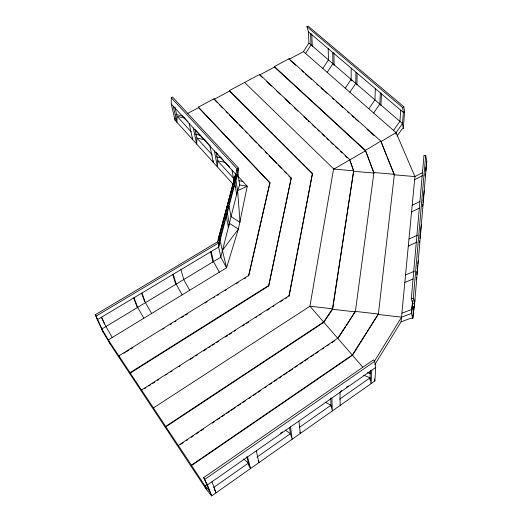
<?xml version="1.0" encoding="UTF-8"?>
<svg xmlns="http://www.w3.org/2000/svg" width="522" height="522" viewBox="0 0 522 522"><rect width="100%" height="100%" fill="white"/><g stroke="black" fill="none" stroke-linecap="round" stroke-linejoin="round"><path stroke-width="0.78" d="M233.112 184.24L175.059 120.171L171.255 104.008L171.275 97.771L172.593 97.079L238.502 168.117L237.986 174.348L239.696 184.977L237.621 190.608L220.826 257.163L226.568 267.786L108.282 339.92L110.364 344.37L206.431 489.486L211.671 495.9L374.874 380.988L375.683 367.468L374.679 361.335L373.393 359.886L203.71 477.623L211.671 495.9L207.469 484.899L203.71 477.623M351.841 80.838L351.136 79.377L351.202 68.167M175.059 120.171L175.079 117.92M355.939 72.186L355.802 83.396L349.864 92.192M356.95 85.04L357.113 73.113M209.172 490.615L205.035 485.891L191.548 465.552L352.441 355.325L378.372 314.022L355.345 311.399L346.595 325.252M192.709 138.102L192.664 139.602L189.173 123.512M375.357 88.675L374.933 99.865L368.786 108.759M350.021 160.913L353.675 171.32L373.928 173.056L365.426 150.323L274.409 66.548L289.018 58.751L380.871 141.136L394.345 174.811L414.931 176.58L422.448 172.665M380.329 92.903L379.833 104.08L373.635 113M380.923 105.685L381.471 93.79M386.365 155.23L380.871 141.136L365.426 150.323L373.928 173.056M369.941 380.036L370.431 370.261M213.244 160.73L213.165 162.231L210.066 146.251M371.775 370.196L371.07 383.663L370.052 377.83L363.697 375.174M395.957 134.147L396.061 132.621L402.501 123.59L403.362 112.452L402.56 107.48L306.962 26.713L308.13 26.1L403.8 106.749L404.589 111.728L403.284 128.321L402.084 129.038L397.059 136.059M400.746 110.233L399.93 121.378L393.516 130.396M236.981 170.466L237.112 168.906L171.275 97.771M413.052 315.242L412.778 318.427L410.905 318.211L401.072 321.839L374.894 364.526M413.189 313.657L413.463 310.486M413.665 308.111L413.802 306.525M355.345 311.399L337.845 338.165L178.341 445.475L178.504 445.86L165.872 426.8L323.699 322.426L332.54 309.278L355.338 311.875L373.948 172.528L394.384 174.283L378.339 314.498L401.562 317.148L411.486 313.428L412.674 303.608L411.336 298.343L423.988 155.282L425.698 155.419L426.761 161.161L414.598 303.824L412.778 318.427L411.486 313.428L412.595 300.685M412.674 303.608L414.598 303.824L413.28 298.558L425.698 155.419M401.072 321.839L414.931 176.58L396.061 132.621L303.471 51.6L289.058 59.293L289.018 58.751M425.136 175.111L425.319 173.558M425.678 170.459L426.043 167.36M426.22 165.813L426.761 161.161M425.143 175.921L425.41 173.598M425.684 171.275L426.494 164.313M423.061 200.618L423.342 198.216M423.623 195.815L424.288 190.21M422.585 206.451L422.872 204.056M423.055 202.464L423.714 196.885M419.969 236.159L420.151 234.593M420.432 232.251L421.365 224.427M419.453 242.423L419.642 240.87M419.923 238.534L420.758 231.533M412.654 302.61L411.832 309.435L401.933 313.18M416.797 272.875L416.993 271.277M417.385 268.08L417.678 265.678M417.868 264.08L418.259 260.876M416.256 279.583L416.543 277.195M416.837 274.813L417.613 268.452M413.117 314.446L414.938 299.785M103.199 332.246L95.239 314.805L217.57 241.856L237.112 168.906L238.502 168.117L220.669 235.513L218.672 247.05L220.826 257.163L101.894 328.964L103.199 332.246L110.364 344.37M228.734 226.698L229.223 223.201L227.279 212.826M229.041 206.105L230.946 216.526L240.029 222.411L237.621 190.608L235.866 180.018L237.986 174.348L236.616 174.739L235.866 180.018L220.023 240.551L226.568 267.786L238.371 229.08L247.239 186.276L237.862 176.071M237.412 192.044L237.621 190.608L247.239 186.276L239.696 184.977M218.744 239.135L219.312 235.37L235.572 174.648L236.616 174.739M153.448 407.923L309.924 306.225L333.571 169.063L353.681 170.792L332.54 309.278L353.681 170.792L349.76 159.641L259.61 74.45L229.419 90.56L312.469 173.421L289.031 295.759L141.579 390.019L141.769 390.443L130.265 373.093L268.673 286.01L291.243 178.015L214.027 98.782L198.419 107.108L269.933 182.628L248.622 275.512L118.905 355.815L119.114 356.258L108.282 339.92L101.894 328.964L97.497 319.608L218.672 247.05L220.669 235.513L219.312 235.37L218.307 240.374L218.914 238.071M312.469 173.421L289.084 296.242L289.031 295.759M268.673 286.01L291.243 178.015M248.883 275.205L269.933 182.628M219.318 236.531L235.572 174.648M220.669 235.513L218.535 243.004L218.672 247.05M234.241 179.875L235.252 177.845M369.406 373.478L370.672 371.416M374.3 361.459L401.562 317.148M378.372 314.022L352.448 354.869L191.398 465.174L191.548 465.552M303.471 51.6L308.926 43.052L308.404 31.829L306.962 26.713M305.579 53.446L311.053 44.885L310.557 33.662M322.798 68.513L328.449 59.854L328.194 48.631M338.289 337.956L345.721 326.589M327.203 72.362L332.899 63.691L332.703 52.468M345.244 88.153L351.136 79.377M222.137 250.723L238.371 229.08L229.223 223.201M213.596 487.515L248.387 463.125L243.676 458.929M256.922 457.142L290.434 433.645L289.619 427.609M299.315 427.42L330.961 405.235L332.318 410.951L331.901 398.032M339.554 399.213L370.052 377.83M375.683 367.468L207.469 484.899L206.327 483.183M206.901 484.592L205.035 485.891L206.431 489.486M280.503 433.227L282.487 431.844M340.292 391.507L341.629 390.573M346.314 387.311L348.318 385.908M204.859 479.346L374.679 361.335M180.527 444.503L183.229 442.682M186.602 440.411L187.953 439.504M191.333 437.227L193.355 435.863M196.057 434.05L198.758 432.229M200.787 430.865L203.489 429.051M212.265 423.146L214.288 421.783M216.989 419.962L219.69 418.148M221.713 416.784L224.414 414.964M226.444 413.6L229.817 411.329M231.168 410.422L235.22 407.695M237.921 405.875L240.622 404.061M242.645 402.697L245.347 400.876M248.726 398.606L250.749 397.242M253.451 395.428L256.152 393.608M258.175 392.244L260.876 390.43M264.928 387.702L266.279 386.795M269.659 384.518L271.681 383.155M274.383 381.341L277.084 379.52M279.107 378.156L281.808 376.342M283.837 374.979L287.211 372.708M288.562 371.794L292.614 369.074M295.315 367.253L297.338 365.889M300.039 364.075L302.74 362.255M304.77 360.891L308.143 358.621M310.844 356.8L313.546 354.986M315.569 353.622L318.27 351.802M322.322 349.081L323.673 348.167M327.053 345.897L329.075 344.533M331.777 342.719L334.478 340.899M165.872 426.8L165.696 426.402L323.679 321.957L332.527 308.802L309.924 306.225L362.816 367.194M144.509 388.694L145.879 387.813M148.62 386.065L150.675 384.747M152.731 383.435L154.786 382.117M157.527 380.368L158.897 379.487M165.748 375.109L167.118 374.235M170.55 372.042L171.921 371.168M178.772 366.783L180.142 365.909M190.419 359.332L193.16 357.583M195.9 355.828L197.27 354.953M203.436 351.012L206.177 349.257M208.917 347.502L210.288 346.628M212.343 345.316L214.398 343.998M216.454 342.686L218.509 341.368M225.36 336.99L227.416 335.672M229.471 334.361L231.527 333.043M234.267 331.294L235.637 330.419M242.489 326.035L244.544 324.723M246.606 323.405L248.661 322.094M255.512 317.709L256.883 316.834M259.623 315.079L260.993 314.205M267.16 310.264L269.9 308.509M272.641 306.753L274.011 305.879M280.177 301.938L282.917 300.183M285.658 298.427L287.028 297.553M130.265 373.093L130.069 372.662L268.608 285.527M123.962 353.257L125.345 352.396M126.735 351.541L128.81 350.249M130.891 348.964L132.973 347.678M162.773 329.219L164.156 328.358M170.394 324.495L171.777 323.64M174.55 321.924L175.94 321.063M181.48 317.63L183.561 316.345M185.643 315.053L187.718 313.768M205.042 303.041L207.123 301.749M213.361 297.886L214.744 297.031M217.517 295.315L218.907 294.454M225.139 290.591L226.528 289.73M236.231 283.727L238.306 282.435M244.544 278.572L245.934 277.717M96.642 318.322L97.497 319.608L96.1 316.104L218.535 243.004L217.57 241.856M333.538 169.285L365.413 150.851L274.461 67.09L274.409 66.548M380.845 141.671L396.061 132.621M404.589 111.728L403.362 112.452L308.404 31.829M402.56 107.48L403.8 106.749M187.75 113.391L198.523 107.643L198.419 107.108M217.524 102.808L214.118 99.317L229.504 91.096L229.419 90.56M262.618 77.771L259.669 74.992L274.461 67.09M414.631 179.698L422.859 175.444M412.197 205.283L419.903 201.505M411.571 211.873L419.316 208.121M408.987 239.037L417.62 235.102M408.321 246.038L417.006 242.143M405.574 274.931L414.448 271.218M404.863 282.389L413.046 279.029M411.336 298.343L413.28 298.558M238.991 180.736L242.769 181.408M216.513 156.861L221.067 157.801M204.48 139.752L196.879 138.043L195.091 129.554M195.111 134.128L200.441 135.355M184.651 118.181L177.036 116.295L174.883 106.99M175.862 114.364L182.726 116.08M367.481 372.538L370.333 373.693M325.115 402.103L330.961 405.235M285.129 430.004L290.434 433.645L292.157 439.23L290.519 426.918M308.926 43.052L402.501 123.59L403.284 128.321M290.265 60.382L295.7 65.257M301.742 70.679L303.55 72.304M305.363 73.928L311.399 79.351M316.834 84.225L318.648 85.849M321.063 88.022L323.477 90.189M324.684 91.272L327.105 93.438M332.54 98.319L333.747 99.402M336.161 101.568L338.576 103.734M339.783 104.818L342.804 107.532M347.632 111.865L348.84 112.948M351.861 115.656L354.275 117.828M355.482 118.912L358.503 121.619M366.959 129.208L369.374 131.374M370.581 132.457L374.202 135.713M266.735 81.667L271.447 86.123M276.158 90.58L280.281 94.475M284.992 98.926L290.291 103.937M294.408 107.839L297.945 111.173M303.83 116.745L306.773 119.525M307.954 120.641L309.128 121.756M312.665 125.097L315.608 127.877M317.376 129.547L319.138 131.218M322.087 134.004L324.443 136.229M326.798 138.454L328.56 140.124M330.915 142.356L333.271 144.581M335.626 146.806L337.982 149.031M340.337 151.263L342.106 152.933M345.049 155.713L347.404 157.944M244.616 82.45L333.865 169.089M229.504 91.096L312.495 173.943M219.227 104.557L222.626 108.054M226.033 111.545L227.736 113.294M229.439 115.042L237.38 123.199M239.083 124.947L242.489 128.438M245.327 131.355L247.03 133.103M249.294 135.433L256.674 143.002M258.377 144.751L261.776 148.248M265.183 151.739L266.886 153.488M269.156 155.817L276.529 163.393M278.233 165.141L281.639 168.632M284.477 171.549L286.18 173.297M289.012 176.208L291.283 178.537M198.523 107.643L269.991 183.15M183.202 116.602L187.92 121.73M195.541 130.024L210.366 146.16M216.252 152.561L217.857 154.303M219.462 156.052L223.723 160.691M229.68 167.17L225.321 162.427L217.739 160.906L216.16 152.483M171.255 104.008L236.101 174.589M191.196 131.812L177.036 116.295L176.978 122.285L173.206 106.129M212.408 155.067L196.879 138.043L196.683 144.039L193.27 127.968M233.575 178.263L217.739 160.906L217.393 166.896L214.372 150.936M235.729 187.124L234.737 186.034L234.469 184.449M95.239 314.805L96.1 316.104M118.905 355.815L130.069 372.662M141.579 390.019L165.696 426.402M178.341 445.475L191.398 465.174M112.289 337.48L105.927 326.537L101.601 317.154M143.85 318.231L137.664 307.373L133.965 297.775M151.615 313.494L145.468 302.656L141.919 293.012M182.171 294.858L176.195 284.112L173.226 274.265M189.688 290.278L183.751 279.544L180.925 269.652M219.286 272.23L213.505 261.587L211.221 251.513M214.209 488.84L216.049 492.814L211.991 481.741M101.418 317.337L104.472 323.953M386.978 156.737L394.345 174.811M248.387 463.125L250.501 468.554L247.565 456.907M133.658 298.036L137.436 307.81M258.194 460.554L258.958 462.603L256.282 450.819M141.586 293.286L144.653 301.605M172.769 274.611L175.803 284.64M299.896 432.086L300.307 433.488L298.923 421.058M246.789 456.835L249.359 466.942M210.634 251.937L212.969 262.201M226.339 216.526L228.395 227.331M214.027 98.782L214.118 99.317M248.622 275.512L248.7 276.001M232.062 170.198L234.071 182.074M374.502 378.796L374.874 380.988M234.639 182.237L236.753 194.843M259.61 74.45L259.669 74.992M311.758 33.845L312.306 46.589M330.713 398.11L331.013 406.645M333.897 52.624L334.106 65.361M339.992 392.387L340.181 405.411"/></g></svg>
